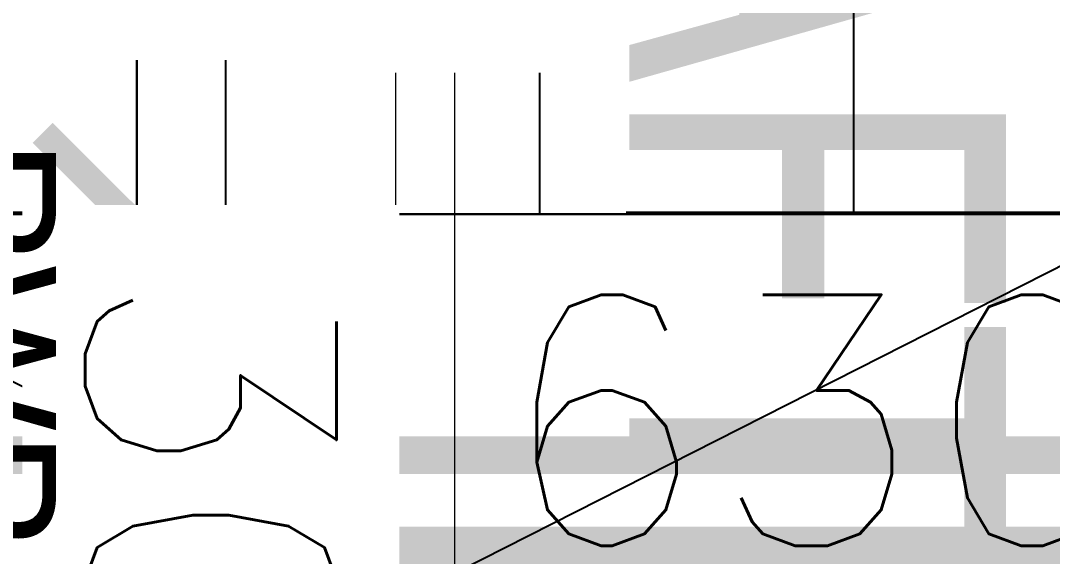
# Model space of a CAD drawing. Header units: millimetres. Extents: x -414464 to 1686, y -90036 to 108605.
# Drawn here: x -100956.6 to -100545.9, y -59891.4 to -59677.9 of the extents above; entities that cross this region are included whole.
import ezdxf
from ezdxf.lldxf.tags import DXFTag

# ---------------------------------------------------------------- set-up
doc = ezdxf.new("R2010")
doc.units = ezdxf.units.MM
doc.header["$LTSCALE"] = 1000
doc.header["$MEASUREMENT"] = 0
for name, pattern in [('$1$AUDIT_D_120904163729-0', [0]), ('$36$HIDDEN', [0.375, 0.25, -0.125]), ('AUDIT_D_120904163729-0', [0]), ('T8(T9 IS SIMILAR) - DIMENSION & TEXTING$1$AUDIT_D_120904163729-0', [0]), ('T8(T9 IS SIMILAR) - DIMENSION & TEXTING$1$HIDDEN', [0.375, 0.25, -0.125]), ('T8(T9 IS SIMILAR) - DIMENSION & TEXTING$1$T8 - TYPICAL FLOOR CORE$0$( Hidden )', [0.375, 0.25, -0.125]), ('T8(T9 IS SIMILAR)$1$$0$HIDDEN', [0.375, 0.25, -0.125])]:
    doc.linetypes.add(name, pattern=pattern)
doc.layers.get('0').update_dxf_attribs({"linetype": 'AUDIT_D_120904163729-0'})
for name, color, linetype in [('$0$A-HATCH -160', 251, '$1$AUDIT_D_120904163729-0'), ('$21$A-DIMENSIONS', 2, '$36$HIDDEN'), ('2BHK-A - BACK$1$CUT-OUT', 49, 'Continuous'), ('a-rcc', 3, 'Continuous'), ('T8(T9 IS SIMILAR) - DIMENSION & TEXTING$1$A-DIMENSIONS', 2, 'T8(T9 IS SIMILAR) - DIMENSION & TEXTING$1$HIDDEN'), ('T8(T9 IS SIMILAR) - DIMENSION & TEXTING$1$A-PLUMBING', 7, 'T8(T9 IS SIMILAR) - DIMENSION & TEXTING$1$AUDIT_D_120904163729-0'), ('T8(T9 IS SIMILAR) - DIMENSION & TEXTING$1$U-TI-TEXT', 7, 'Continuous'), ('T8(T9 IS SIMILAR) - DIMENSION & TEXTING$1$U-TI-WS', 5, 'Continuous'), ('T8(T9 IS SIMILAR)$1$$6$a-beam 2', 50, 'Continuous'), ('T8(T9 IS SIMILAR)$1$S-BEAM', 20, 'T8(T9 IS SIMILAR)$1$$0$HIDDEN')]:
    doc.layers.add(name, color=color, linetype=linetype)
for name, color, linetype, lineweight in [('2BHK-A - BACK$1$A-ODU', 30, 'Continuous', 20), ('T8(T9 IS SIMILAR) - DIMENSION & TEXTING$1$2BHK-A - BACK$0$a-Text', 4, 'Continuous', 0), ('T8(T9 IS SIMILAR) - DIMENSION & TEXTING$1$U-TI-WS-HOT', 1, 'T8(T9 IS SIMILAR) - DIMENSION & TEXTING$1$DASHDOT', 30), ('T8(T9 IS SIMILAR)$1$D&W', 8, 'Continuous', 25)]:
    doc.layers.add(name, color=color, linetype=linetype, lineweight=lineweight)
doc.styles.add('T8(T9 IS SIMILAR) - DIMENSION & TEXTING$1$2BHK-A - BACK$0$ARIAL ARROW', font='swisscl.ttf')
doc.styles.add('T8(T9 IS SIMILAR) - DIMENSION & TEXTING$1$arial', font='sanss___.ttf')
doc.styles.add('T8(T9 IS SIMILAR) - DIMENSION & TEXTING$1$Romans 1', font='romans.shx', dxfattribs={"height": 100})
tags = doc.linetypes.add('T8(T9 IS SIMILAR) - DIMENSION & TEXTING$1$DASHDOT', pattern=[1, 0.5, -0.25, 0, -0.25]).pattern_tags.tags
tags[10:11] = [DXFTag(74, 4), DXFTag(75, 0), DXFTag(340, '0'), DXFTag(46, 1.0), DXFTag(50, 0.0), DXFTag(44, 0.0), DXFTag(45, 0.0)]
tags[8:9] = [DXFTag(74, 4), DXFTag(75, 0), DXFTag(340, '0'), DXFTag(46, 1.0), DXFTag(50, 0.0), DXFTag(44, 0.0), DXFTag(45, 0.0)]
tags[6:7] = [DXFTag(74, 4), DXFTag(75, 0), DXFTag(340, '0'), DXFTag(46, 1.0), DXFTag(50, 0.0), DXFTag(44, 0.0), DXFTag(45, 0.0)]
tags[4:5] = [DXFTag(74, 4), DXFTag(75, 0), DXFTag(340, '0'), DXFTag(46, 1.0), DXFTag(50, 0.0), DXFTag(44, 0.0), DXFTag(45, 0.0)]
doc.dimstyles.new('T8(T9 IS SIMILAR) - DIMENSION & TEXTING$1$ALPINE S', dxfattribs={"dimscale": 0, "dimtxt": 100, "dimasz": 75, "dimexe": 0, "dimexo": 0, "dimgap": 75, "dimtad": 1, "dimdec": 0, "dimzin": 0, "dimdsep": 46, "dimtxsty": 'T8(T9 IS SIMILAR) - DIMENSION & TEXTING$1$Romans 1', "dimblk": 'T8(T9 IS SIMILAR) - DIMENSION & TEXTING$1$_ArchTick', "dimcen": 0.09, "dimclrd": 256, "dimclre": 256, "dimclrt": 7, "dimadec": 0, "dimazin": 0, "dimtfac": 1, "dimtdec": 0, "dimtofl": 0, "dimtmove": 1, "dimatfit": 0, "dimldrblk": 'T8(T9 IS SIMILAR) - DIMENSION & TEXTING$1$_Open90', "dimfxl": 1, "dimtolj": 1, "dimtzin": 0, "dimarcsym": 0})

# ---------------------------------------------------------------- blocks, each defined once
blk = doc.blocks.new('2BHK-A - BACK$1$odu1')
at = {"layer": '2BHK-A - BACK$1$A-ODU'}
for points in [[(388.53, -900), (388.53, -55), (88.53, -55), (88.53, -900)], [(365.06, -876.53), (365.06, -78.47), (112, -78.47), (112, -876.53)]]:
    blk.add_lwpolyline(points, close=True, dxfattribs=at)
at = {"layer": '2BHK-A - BACK$1$A-ODU', "color": 3}
blk.add_lwpolyline([(88.53, -742.74), (53.81, -742.74), (53.81, -719.26), (88.53, -719.26)], dxfattribs=at)
blk = doc.blocks.new('2BHK-A - BACK')
at = {"layer": '2BHK-A - BACK$1$CUT-OUT', "linetype": 'ByBlock'}
h = blk.add_hatch(dxfattribs=at)
h.set_pattern_fill('ANSI31', color=256, scale=1000, angle=135)
h.paths.add_polyline_path([(1199252.39, -5706799.42), (1200282.3, -5706799.42), (1200281.5, -5707310.47), (1199982.3, -5707310.47), (1199982.3, -5707940.04), (1199552.39, -5707940.04), (1199551.59, -5707310.47), (1199252.39, -5707310.47)])
at = {"layer": '2BHK-A - BACK$1$CUT-OUT', "elevation": 0.65}
for points in [[(1199252.39, -5706799.42), (1200282.3, -5706799.42), (1200281.5, -5707310.47), (1199982.3, -5707310.47), (1199982.3, -5707940.04), (1199552.39, -5707940.04), (1199551.59, -5707310.47), (1199252.39, -5707310.47)], [(1199982.28, -5707310.47), (1200282.08, -5707310.47), (1200282.08, -5707899.86), (1199982.28, -5707899.86)]]:
    blk.add_lwpolyline(points, close=True, dxfattribs=at)
at = {"layer": '2BHK-A - BACK$1$CUT-OUT', "elevation": 1.29}
for points in [[(1199982.3, -5707310.47), (1200281.41, -5707899.86)], [(1200281.5, -5707310.47), (1199982.38, -5707899.86)]]:
    blk.add_lwpolyline(points, dxfattribs=at)
at = {"layer": '2BHK-A - BACK$1$A-ODU', "rotation": 90.0000792536792}
blk.add_blockref('2BHK-A - BACK$1$odu1', (1199264.32, -5707704.54, -2.33), dxfattribs=at)
blk = doc.blocks.new('T8(T9 IS SIMILAR) - DIMENSION & TEXTING$1$_ArchTick')
at = {"color": 0, "linetype": 'ByBlock', "const_width": 0.15}
blk.add_lwpolyline([(-0.5, -0.5), (0.5, 0.5)], dxfattribs=at)
blk = doc.blocks.new('*D1566')
at = {"layer": 'T8(T9 IS SIMILAR) - DIMENSION & TEXTING$1$A-DIMENSIONS', "linetype": 'T8(T9 IS SIMILAR) - DIMENSION & TEXTING$1$HIDDEN', "lineweight": -2, "transparency": 16777216}
for p, q in [((1200256.37, -5707309.47), (1200149.47, -5707309.47)), ((1200282.04, -5707939.56), (1200149.47, -5707939.56))]:
    blk.add_line(p, q, dxfattribs=at)
at = {"layer": 'T8(T9 IS SIMILAR) - DIMENSION & TEXTING$1$A-DIMENSIONS', "lineweight": -2, "transparency": 16777216}
blk.add_line((1200149.47, -5707939.56), (1200149.47, -5707309.47), dxfattribs=at)
at = {"layer": 'T8(T9 IS SIMILAR) - DIMENSION & TEXTING$1$A-DIMENSIONS', "linetype": 'ByBlock', "lineweight": -2, "transparency": 16777216, "xscale": 75, "yscale": 75, "zscale": 75}
for p, rotation in [((1200149.47, -5707309.47), 90), ((1200149.47, -5707939.56), 270)]:
    blk.add_blockref('T8(T9 IS SIMILAR) - DIMENSION & TEXTING$1$_ArchTick', p, dxfattribs=dict(at, rotation=rotation))
at = {"layer": 'T8(T9 IS SIMILAR) - DIMENSION & TEXTING$1$A-DIMENSIONS', "color": 7, "linetype": 'ByBlock', "transparency": 16777216, "insert": (1200064.41, -5707448.36), "char_height": 100, "attachment_point": 5, "rotation": 90, "style": 'T8(T9 IS SIMILAR) - DIMENSION & TEXTING$1$Romans 1'}
blk.add_mtext('\\A1;630', dxfattribs=at)
blk = doc.blocks.new('T8(T9 IS SIMILAR) - DIMENSION & TEXTING$1$_Open90')
at = {"color": 0, "linetype": 'ByBlock', "lineweight": -2}
for p, q in [((-0.5, 0.5), (0, 0)), ((0, 0), (-1, 0)), ((0, 0), (-0.5, -0.5))]:
    blk.add_line(p, q, dxfattribs=at)
blk = doc.blocks.new('*D435')
at = {"layer": 'T8(T9 IS SIMILAR) - DIMENSION & TEXTING$1$U-TI-TEXT', "lineweight": -2, "transparency": 16777216}
for p, q in [((-7314.91, 6155.09), (-7266.16, 6317.59)), ((-7266.16, 6317.59), (-6859.02, 6317.59)), ((-7464.91, 6155.09), (-7539.91, 6155.09)), ((-7464.91, 6155.09), (-7164.91, 6155.09)), ((-7164.91, 6155.09), (-7089.91, 6155.09))]:
    blk.add_line(p, q, dxfattribs=at)
at = {"layer": 'T8(T9 IS SIMILAR) - DIMENSION & TEXTING$1$U-TI-TEXT', "linetype": 'T8(T9 IS SIMILAR) - DIMENSION & TEXTING$1$T8 - TYPICAL FLOOR CORE$0$( Hidden )', "lineweight": -2, "transparency": 16777216}
for p, q in [((-7464.91, 6153.09), (-7464.91, 6155.09)), ((-7164.91, 6153.09), (-7164.91, 6155.09))]:
    blk.add_line(p, q, dxfattribs=at)
at = {"layer": 'T8(T9 IS SIMILAR) - DIMENSION & TEXTING$1$U-TI-TEXT', "linetype": 'ByBlock', "lineweight": -2, "transparency": 16777216, "xscale": 75, "yscale": 75, "zscale": 75}
blk.add_blockref('T8(T9 IS SIMILAR) - DIMENSION & TEXTING$1$_ArchTick', (-7464.91, 6155.09), dxfattribs=at)
at = {"layer": 'T8(T9 IS SIMILAR) - DIMENSION & TEXTING$1$U-TI-TEXT', "linetype": 'ByBlock', "lineweight": -2, "transparency": 16777216, "xscale": 75, "yscale": 75, "zscale": 75, "rotation": 180}
blk.add_blockref('T8(T9 IS SIMILAR) - DIMENSION & TEXTING$1$_ArchTick', (-7164.91, 6155.09), dxfattribs=at)
at = {"layer": 'T8(T9 IS SIMILAR) - DIMENSION & TEXTING$1$U-TI-TEXT', "color": 7, "linetype": 'ByBlock', "transparency": 16777216, "insert": (-7062.59, 6442.59), "char_height": 100, "attachment_point": 5, "style": 'T8(T9 IS SIMILAR) - DIMENSION & TEXTING$1$Romans 1', "bg_fill": 3, "box_fill_scale": 1.25, "bg_fill_color": 256, "bg_fill_true_color": 13158600, "bg_fill_transparency": 0}
blk.add_mtext('\\A1;300', dxfattribs=at)
blk = doc.blocks.new('*D463')
at = {"layer": 'T8(T9 IS SIMILAR) - DIMENSION & TEXTING$1$U-TI-TEXT', "linetype": 'T8(T9 IS SIMILAR) - DIMENSION & TEXTING$1$T8 - TYPICAL FLOOR CORE$0$( Hidden )', "lineweight": -2, "transparency": 16777216}
for p, q in [((-7894.82, 6157.09), (-7894.82, 6155.09)), ((-7464.91, 6157.09), (-7464.91, 6155.09))]:
    blk.add_line(p, q, dxfattribs=at)
at = {"layer": 'T8(T9 IS SIMILAR) - DIMENSION & TEXTING$1$U-TI-TEXT', "lineweight": -2, "transparency": 16777216}
blk.add_line((-7894.82, 6155.09), (-7464.91, 6155.09), dxfattribs=at)
at = {"layer": 'T8(T9 IS SIMILAR) - DIMENSION & TEXTING$1$U-TI-TEXT', "linetype": 'ByBlock', "lineweight": -2, "transparency": 16777216, "xscale": 75, "yscale": 75, "zscale": 75, "rotation": 180}
blk.add_blockref('T8(T9 IS SIMILAR) - DIMENSION & TEXTING$1$_ArchTick', (-7894.82, 6155.09), dxfattribs=at)
at = {"layer": 'T8(T9 IS SIMILAR) - DIMENSION & TEXTING$1$U-TI-TEXT', "linetype": 'ByBlock', "lineweight": -2, "transparency": 16777216, "xscale": 75, "yscale": 75, "zscale": 75}
blk.add_blockref('T8(T9 IS SIMILAR) - DIMENSION & TEXTING$1$_ArchTick', (-7464.91, 6155.09), dxfattribs=at)
at = {"layer": 'T8(T9 IS SIMILAR) - DIMENSION & TEXTING$1$U-TI-TEXT', "color": 7, "linetype": 'ByBlock', "transparency": 16777216, "insert": (-7679.86, 6280.09), "char_height": 100, "attachment_point": 5, "style": 'T8(T9 IS SIMILAR) - DIMENSION & TEXTING$1$Romans 1', "bg_fill": 3, "box_fill_scale": 1.25, "bg_fill_color": 256, "bg_fill_true_color": 13158600, "bg_fill_transparency": 0}
blk.add_mtext('\\A1;430', dxfattribs=at)
blk = doc.blocks.new('*D1306')
at = {"layer": 'T8(T9 IS SIMILAR) - DIMENSION & TEXTING$1$A-DIMENSIONS', "linetype": 'T8(T9 IS SIMILAR) - DIMENSION & TEXTING$1$HIDDEN', "lineweight": -2, "transparency": 16777216}
for p, q in [((1199982.28, -5707850.31), (1199982.28, -5707814.53)), ((1200282.24, -5707850.31), (1200282.24, -5707814.53))]:
    blk.add_line(p, q, dxfattribs=at)
at = {"layer": 'T8(T9 IS SIMILAR) - DIMENSION & TEXTING$1$A-DIMENSIONS', "lineweight": -2, "transparency": 16777216}
blk.add_line((1200282.24, -5707814.53), (1199982.28, -5707814.53), dxfattribs=at)
at = {"layer": 'T8(T9 IS SIMILAR) - DIMENSION & TEXTING$1$A-DIMENSIONS', "linetype": 'ByBlock', "lineweight": -2, "transparency": 16777216, "xscale": 75, "yscale": 75, "zscale": 75, "rotation": 180}
blk.add_blockref('T8(T9 IS SIMILAR) - DIMENSION & TEXTING$1$_ArchTick', (1199982.28, -5707814.53), dxfattribs=at)
at = {"layer": 'T8(T9 IS SIMILAR) - DIMENSION & TEXTING$1$A-DIMENSIONS', "linetype": 'ByBlock', "lineweight": -2, "transparency": 16777216, "xscale": 75, "yscale": 75, "zscale": 75}
blk.add_blockref('T8(T9 IS SIMILAR) - DIMENSION & TEXTING$1$_ArchTick', (1200282.24, -5707814.53), dxfattribs=at)
at = {"layer": 'T8(T9 IS SIMILAR) - DIMENSION & TEXTING$1$A-DIMENSIONS', "color": 7, "linetype": 'ByBlock', "transparency": 16777216, "insert": (1200132.26, -5707689.53), "char_height": 100, "attachment_point": 5, "style": 'T8(T9 IS SIMILAR) - DIMENSION & TEXTING$1$Romans 1', "bg_fill": 3, "box_fill_scale": 1.25, "bg_fill_color": 256, "bg_fill_true_color": 13158600, "bg_fill_transparency": 0}
blk.add_mtext('\\A1;300', dxfattribs=at)
blk = doc.blocks.new('*D1307')
at = {"layer": 'T8(T9 IS SIMILAR) - DIMENSION & TEXTING$1$A-DIMENSIONS', "linetype": 'T8(T9 IS SIMILAR) - DIMENSION & TEXTING$1$HIDDEN', "lineweight": -2, "transparency": 16777216}
for p, q in [((1199552.28, -5707850.86), (1199552.28, -5707814.53)), ((1199982.3, -5707850.31), (1199982.3, -5707814.53))]:
    blk.add_line(p, q, dxfattribs=at)
at = {"layer": 'T8(T9 IS SIMILAR) - DIMENSION & TEXTING$1$A-DIMENSIONS', "lineweight": -2, "transparency": 16777216}
blk.add_line((1199982.3, -5707814.53), (1199552.28, -5707814.53), dxfattribs=at)
at = {"layer": 'T8(T9 IS SIMILAR) - DIMENSION & TEXTING$1$A-DIMENSIONS', "linetype": 'ByBlock', "lineweight": -2, "transparency": 16777216, "xscale": 75, "yscale": 75, "zscale": 75, "rotation": 180}
blk.add_blockref('T8(T9 IS SIMILAR) - DIMENSION & TEXTING$1$_ArchTick', (1199552.28, -5707814.53), dxfattribs=at)
at = {"layer": 'T8(T9 IS SIMILAR) - DIMENSION & TEXTING$1$A-DIMENSIONS', "linetype": 'ByBlock', "lineweight": -2, "transparency": 16777216, "xscale": 75, "yscale": 75, "zscale": 75}
blk.add_blockref('T8(T9 IS SIMILAR) - DIMENSION & TEXTING$1$_ArchTick', (1199982.3, -5707814.53), dxfattribs=at)
at = {"layer": 'T8(T9 IS SIMILAR) - DIMENSION & TEXTING$1$A-DIMENSIONS', "color": 7, "linetype": 'ByBlock', "transparency": 16777216, "insert": (1199767.29, -5707689.53), "char_height": 100, "attachment_point": 5, "style": 'T8(T9 IS SIMILAR) - DIMENSION & TEXTING$1$Romans 1', "bg_fill": 3, "box_fill_scale": 1.25, "bg_fill_color": 256, "bg_fill_true_color": 13158600, "bg_fill_transparency": 0}
blk.add_mtext('\\A1;430', dxfattribs=at)
blk = doc.blocks.new('T8(T9 IS SIMILAR) - DIMENSION & TEXTING$1$A$C77D62699')
at = {"layer": 'T8(T9 IS SIMILAR) - DIMENSION & TEXTING$1$U-TI-WS', "lineweight": 40, "ltscale": 0.01, "const_width": 20.53, "elevation": 0.72}
blk.add_lwpolyline([(-7226.94, 6168.99), (-7335.16, 6168.99), (-7335.16, 7082.23), (-6315.75, 7082.23), (-6315.74, 6022.83)], dxfattribs=at)
at = {"layer": 'T8(T9 IS SIMILAR) - DIMENSION & TEXTING$1$U-TI-WS-HOT', "ltscale": 0.1, "const_width": 15, "elevation": 0.72}
blk.add_lwpolyline([(-7226.94, 5918.55), (-7373.93, 5918.55), (-7373.93, 7028.88), (-6180.06, 7028.88), (-6180.06, 6022.62)], dxfattribs=at)
at = {"layer": 'T8(T9 IS SIMILAR) - DIMENSION & TEXTING$1$2BHK-A - BACK$0$a-Text', "style": 'T8(T9 IS SIMILAR) - DIMENSION & TEXTING$1$2BHK-A - BACK$0$ARIAL ARROW'}
blk.add_text('SHAFT', height=150, dxfattribs=at).set_placement((-7838.44, 6351.07))
at = {"layer": 'T8(T9 IS SIMILAR) - DIMENSION & TEXTING$1$U-TI-TEXT', "style": 'T8(T9 IS SIMILAR) - DIMENSION & TEXTING$1$arial'}
blk.add_text('RWP-1', height=50, dxfattribs=at).set_placement((-7499.99, 6072.93, 0))
at = {"layer": 'T8(T9 IS SIMILAR) - DIMENSION & TEXTING$1$U-TI-TEXT', "linetype": 'ByBlock'}
dim = blk.add_linear_dim(base=(-7164.91, 6155.09), p1=(-7464.91, 6044.87), p2=(-7164.91, 6044.87), dimstyle='T8(T9 IS SIMILAR) - DIMENSION & TEXTING$1$ALPINE S', override={"dimscale": 1, "dimfxl": 2, "dimfxlon": 1, "dimtfill": 1, "dimarcsym": 1}, dxfattribs=at)
dim.commit()
dim.dimension.update_dxf_attribs({"geometry": '*D435', "text_midpoint": (-7191.16, 6442.59)})
dim = blk.add_linear_dim(base=(-7464.91, 6155.09), p1=(-7894.82, 6160.61), p2=(-7464.91, 6160.61), dimstyle='T8(T9 IS SIMILAR) - DIMENSION & TEXTING$1$ALPINE S', override={"dimscale": 1, "dimfxl": 2, "dimfxlon": 1, "dimtfill": 1, "dimarcsym": 1}, dxfattribs=at)
dim.commit()
dim.dimension.update_dxf_attribs({"geometry": '*D463', "text_midpoint": (-7679.86, 6280.09)})
blk = doc.blocks.new('T8(T9 IS SIMILAR) - DIMENSION & TEXTING')
at = {"layer": 'T8(T9 IS SIMILAR) - DIMENSION & TEXTING$1$A-PLUMBING', "linetype": 'ByBlock'}
blk.add_blockref('T8(T9 IS SIMILAR) - DIMENSION & TEXTING$1$A$C77D62699', (1207452.26, -5713874.03), dxfattribs=at)
at = {"layer": 'T8(T9 IS SIMILAR) - DIMENSION & TEXTING$1$A-DIMENSIONS', "linetype": 'ByBlock'}
dim = blk.add_linear_dim(base=(1200149.47, -5707309.47), p1=(1200282.04, -5707939.56), p2=(1200256.37, -5707309.47, 0.65), angle=270, dimstyle='T8(T9 IS SIMILAR) - DIMENSION & TEXTING$1$ALPINE S', override={"dimscale": 1, "dimfxl": 5, "dimarcsym": 1}, dxfattribs=at)
dim.commit()
dim.dimension.update_dxf_attribs({"geometry": '*D1566', "text_midpoint": (1200189.41, -5707448.36), "dimtype": 128})
dim = blk.add_linear_dim(base=(1199982.28, -5707814.53), p1=(1200282.24, -5707850.31), p2=(1199982.28, -5707850.31, 0.65), dimstyle='T8(T9 IS SIMILAR) - DIMENSION & TEXTING$1$ALPINE S', override={"dimscale": 1, "dimfxl": 5, "dimtfill": 1, "dimarcsym": 1}, dxfattribs=at)
dim.commit()
dim.dimension.update_dxf_attribs({"geometry": '*D1306', "text_midpoint": (1200132.26, -5707814.53), "dimtype": 128})
dim = blk.add_linear_dim(base=(1199552.28, -5707814.53), p1=(1199982.3, -5707850.31, 0.65), p2=(1199552.28, -5707850.86, 0.65), dimstyle='T8(T9 IS SIMILAR) - DIMENSION & TEXTING$1$ALPINE S', override={"dimscale": 1, "dimfxl": 5, "dimtfill": 1, "dimarcsym": 1}, dxfattribs=at)
dim.commit()
dim.dimension.update_dxf_attribs({"geometry": '*D1307', "text_midpoint": (1199767.29, -5707689.53)})
blk = doc.blocks.new('T8(T9 IS SIMILAR)')
at = {"layer": 'T8(T9 IS SIMILAR)$1$D&W', "linetype": 'ByBlock'}
blk.add_blockref('2BHK-A - BACK', (0, 0), dxfattribs=at)
at = {"layer": 'T8(T9 IS SIMILAR)$1$$6$a-beam 2', "linetype": 'ByBlock'}
blk.add_blockref('T8(T9 IS SIMILAR) - DIMENSION & TEXTING', (0, 0), dxfattribs=at)
at = {"layer": 'T8(T9 IS SIMILAR)$1$S-BEAM'}
blk.add_line((1199981.5, -5707899.16), (1199981.5, -5707310.47), dxfattribs=at)
blk = doc.blocks.new('A$C48506478')
at = {"layer": '$21$A-DIMENSIONS', "linetype": 'ByBlock'}
blk.add_blockref('T8(T9 IS SIMILAR)', (-1195542.61, 5727884.64), dxfattribs=at)
at = {"layer": '$0$A-HATCH -160', "linetype": 'ByBlock'}
blk.add_blockref('T8(T9 IS SIMILAR) - DIMENSION & TEXTING', (-1195542.61, 5727884.64), dxfattribs=at)

msp = doc.modelspace()

# ---------------------------------------------------------------- block references
at = {"layer": 'a-rcc', "linetype": 'ByBlock', "rotation": 270}
msp.add_blockref('A$C48506478', (-121075.99, -55315.35, -0.03), dxfattribs=at)

doc.saveas('drawing.dxf')
